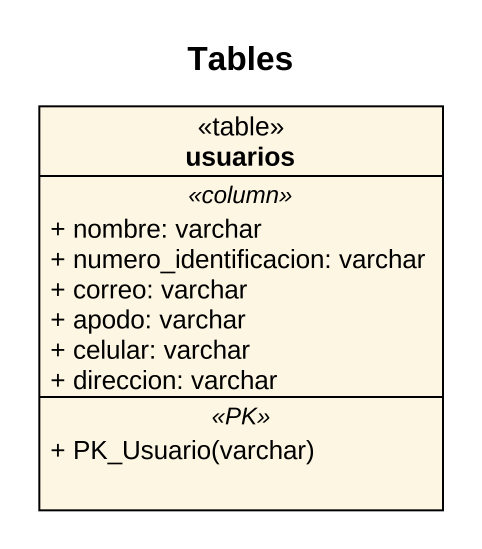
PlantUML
@startuml
title Tables
hide circle
hide empty members
skinparam classAttributeIconSize 0
class usuarios <<table>> {
  .. <<column>> ..
  + nombre: varchar
  + numero_identificacion: varchar
  + correo: varchar
  + apodo: varchar
  + celular: varchar
  + direccion: varchar
  .. <<PK>> ..
  + PK_Usuario(varchar)
}
@enduml
